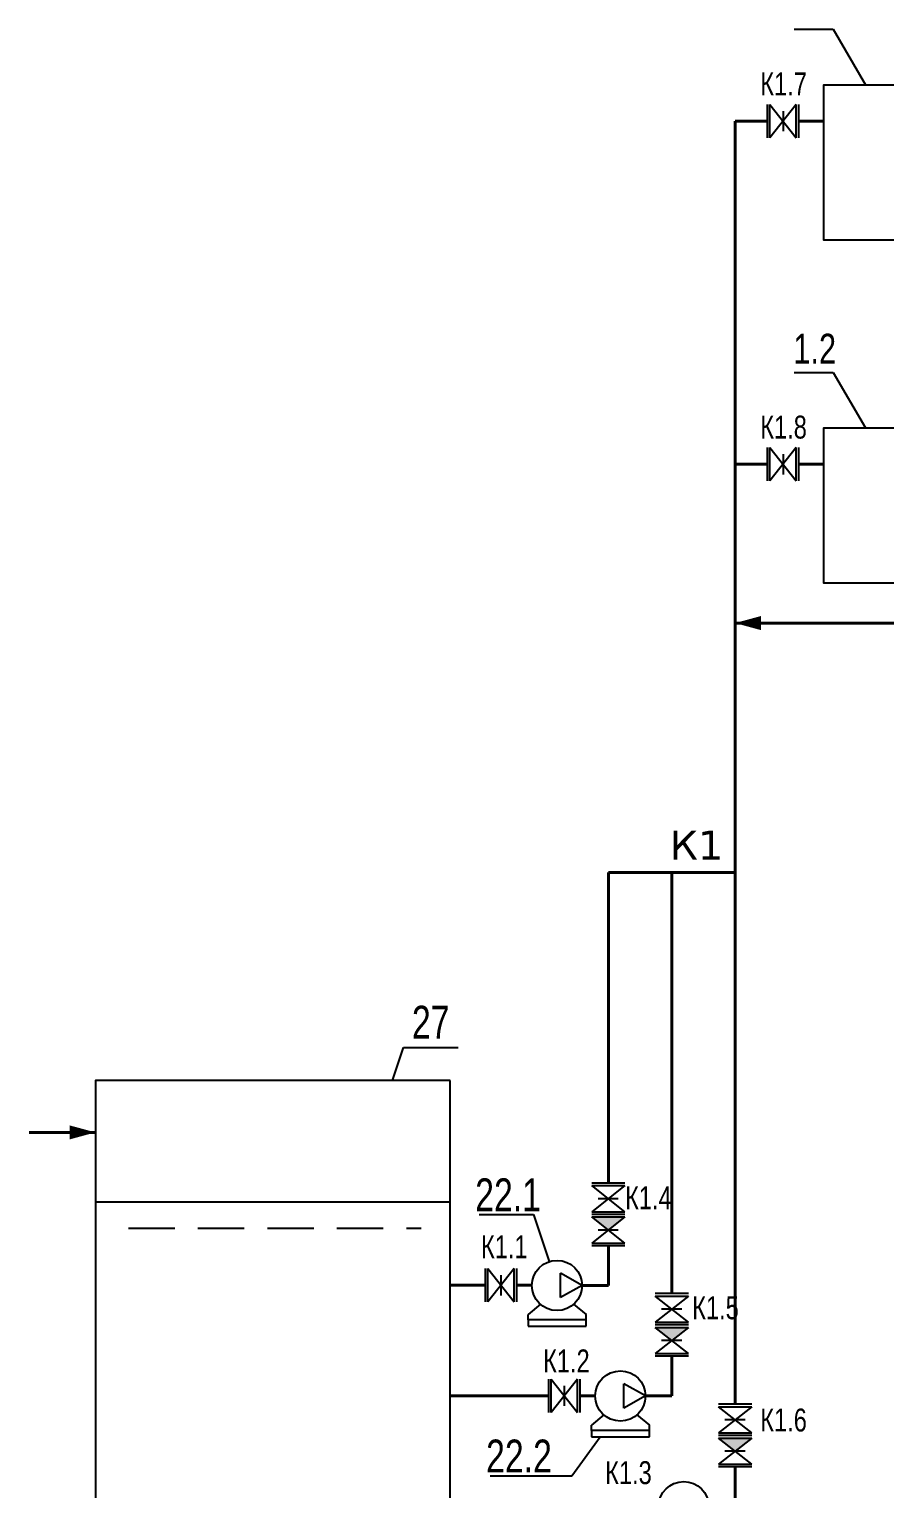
# Model space of a CAD drawing. Extents: x 151310 to 250336, y -70311 to -4848.
# Drawn here: x 222199 to 226598, y -21071 to -13562 of the extents above; entities that cross this region are included whole.
import ezdxf

# ---------------------------------------------------------------- set-up
doc = ezdxf.new("R2010")
doc.units = 0
doc.header["$LTSCALE"] = 300
doc.header["$MEASUREMENT"] = 0
doc.linetypes.add('HIDDEN2', pattern=[4.7625, 3.175, -1.5875])
doc.layers.add('1', color=7, linetype='CONTINUOUS')
doc.layers.add('Запорная арматура', color=7, linetype='CONTINUOUS', lineweight=20)
doc.layers.add('К1', color=7, linetype='CONTINUOUS', lineweight=40, true_color=0xfa3c00)
doc.layers.add('К11', color=7, linetype='CONTINUOUS', lineweight=40, true_color=0x005000)
doc.styles.add('MONARCH', font='monarch', dxfattribs={"width": 0.77})

msp = doc.modelspace()

# ---------------------------------------------------------------- hatches: boundary and pattern name
at = {"layer": '1', "ltscale": 0.4}
h = msp.add_hatch(color=256, dxfattribs=at)
h.dxf.hatch_style = 1
h.paths.add_polyline_path([(225176.8, -19739.6), (225262.4, -19672.5), (225091.1, -19672.5)])
h = msp.add_hatch(color=256, dxfattribs=at)
h.dxf.hatch_style = 1
h.paths.add_polyline_path([(225502.6, -20308.4), (225588.2, -20241.3), (225417, -20241.3)])
h = msp.add_hatch(color=256, dxfattribs=at)
h.dxf.hatch_style = 1
h.paths.add_polyline_path([(225828.4, -20877.3), (225914.1, -20810.1), (225742.8, -20810.1)])

# ---------------------------------------------------------------- linework, layer by layer
for p, q in [((226131.6, -13561.8), (226332.2, -13561.8)), ((226332.2, -13561.8), (226499.6, -13847.8)), ((226131.6, -15327.3), (226332.2, -15327.3)), ((226332.2, -15327.3), (226499.6, -15613.3)), ((224066.8, -18970.4), (224123.7, -18799.9)), ((224123.7, -18799.9), (224404, -18799.9))]:
    msp.add_line(p, q, dxfattribs=at)
at = {"layer": '1'}
for p, q in [((225994.4, -13949), (225994.4, -14120.2)), ((226007.8, -14120.2), (226007.8, -13949)), ((226007.8, -13949), (226142.1, -14120.2)), ((226142.1, -13949), (226007.8, -14120.2)), ((226142.1, -14120.2), (226142.1, -13949)), ((226155.5, -13949), (226155.5, -14120.2)), ((226075, -13983.2), (226075, -14086)), ((226075, -13983.2), (226075, -14086.5)), ((225994.4, -15714.4), (225994.4, -15885.7)), ((226007.8, -15885.7), (226007.8, -15714.4)), ((226007.8, -15714.4), (226142.1, -15885.7)), ((226142.1, -15714.4), (226007.8, -15885.7)), ((226075, -15748.7), (226075, -15851.4)), ((226075, -15748.7), (226075, -15851.9)), ((226142.1, -15885.7), (226142.1, -15714.4)), ((226155.5, -15714.4), (226155.5, -15885.7)), ((225262.4, -19497.9), (225091.1, -19497.9)), ((225091.1, -19511.3), (225262.4, -19511.3)), ((225262.4, -19511.3), (225091.1, -19645.6)), ((225262.4, -19645.6), (225091.1, -19511.3)), ((225228.1, -19578.5), (225124.9, -19578.5)), ((225228.1, -19578.5), (225125.4, -19578.5)), ((225091.1, -19645.6), (225262.4, -19645.6)), ((225262.4, -19659), (225091.1, -19659)), ((225091.1, -19672.5), (225262.4, -19672.5)), ((225262.4, -19672.5), (225091.1, -19806.7)), ((225262.4, -19806.7), (225091.1, -19672.5)), ((225228.1, -19739.6), (225124.9, -19739.6)), ((225228.1, -19739.6), (225125.4, -19739.6)), ((225091.1, -19806.7), (225262.4, -19806.7)), ((225262.4, -19820.2), (225091.1, -19820.2)), ((224544.1, -19938.4), (224544.1, -20109.7)), ((224557.5, -20109.7), (224557.5, -19938.4)), ((224557.5, -19938.4), (224691.7, -20109.7)), ((224691.7, -19938.4), (224557.5, -20109.7)), ((224624.6, -19972.6), (224624.6, -20075.4)), ((224624.6, -19972.6), (224624.6, -20075.9)), ((224691.7, -20109.7), (224691.7, -19938.4)), ((224705.2, -19938.4), (224705.2, -20109.7)), ((225588.2, -20066.8), (225417, -20066.8)), ((225417, -20080.2), (225588.2, -20080.2)), ((225588.2, -20080.2), (225417, -20214.4)), ((225588.2, -20214.4), (225417, -20080.2)), ((225554, -20147.3), (225450.7, -20147.3)), ((225554, -20147.3), (225451.2, -20147.3)), ((225417, -20214.4), (225588.2, -20214.4)), ((225588.2, -20227.9), (225417, -20227.9)), ((225417, -20241.3), (225588.2, -20241.3)), ((225588.2, -20241.3), (225417, -20375.6)), ((225588.2, -20375.6), (225417, -20241.3)), ((225554, -20308.4), (225450.7, -20308.4)), ((225554, -20308.4), (225451.2, -20308.4)), ((225417, -20375.6), (225588.2, -20375.6)), ((225588.2, -20389), (225417, -20389)), ((224869.9, -20507.2), (224869.9, -20678.5)), ((224883.3, -20678.5), (224883.3, -20507.2)), ((224883.3, -20507.2), (225017.6, -20678.5)), ((225017.6, -20507.2), (224883.3, -20678.5)), ((224950.5, -20541.5), (224950.5, -20644.2)), ((224950.5, -20541.5), (224950.5, -20644.8)), ((225017.6, -20678.5), (225017.6, -20507.2)), ((225031, -20507.2), (225031, -20678.5)), ((225914.1, -20635.6), (225742.8, -20635.6)), ((225742.8, -20649), (225914.1, -20649)), ((225914.1, -20649), (225742.8, -20783.3)), ((225914.1, -20783.3), (225742.8, -20649)), ((225879.8, -20716.2), (225776.5, -20716.2)), ((225879.8, -20716.2), (225777.1, -20716.2)), ((225742.8, -20783.3), (225914.1, -20783.3)), ((225914.1, -20796.7), (225742.8, -20796.7)), ((225742.8, -20810.1), (225914.1, -20810.1)), ((225914.1, -20810.1), (225742.8, -20944.4)), ((225914.1, -20944.4), (225742.8, -20810.1)), ((225742.8, -20944.4), (225914.1, -20944.4)), ((225879.8, -20877.3), (225776.5, -20877.3)), ((225879.8, -20877.3), (225777.1, -20877.3)), ((225914.1, -20957.8), (225742.8, -20957.8))]:
    msp.add_line(p, q, dxfattribs=at)
at = {"layer": '1', "color": 4, "ltscale": 0.4}
msp.add_line((222539.2, -19594.2), (224364.2, -19594.2), dxfattribs=at)
at = {"layer": '1', "color": 65, "ltscale": 0.4}
for p, q in [((224512.4, -19660.1), (224792.7, -19660.1)), ((224792.7, -19660.1), (224872.5, -19902.2)), ((225042, -20024.2), (224930.6, -19961.8)), ((224930.6, -20087.5), (224930.6, -19961.8)), ((225042, -20024.2), (224930.6, -20087.5)), ((224828, -20121.9), (224763.7, -20174.4)), ((224997.9, -20121.9), (225062.2, -20174.4)), ((224763.7, -20201.6), (224763.7, -20174.4)), ((225062.2, -20201.6), (225062.2, -20174.4)), ((224763.7, -20233.9), (225062.2, -20233.9)), ((225367.8, -20593), (225256.4, -20530.6)), ((225256.4, -20656.3), (225256.4, -20530.6)), ((225367.8, -20593), (225256.4, -20656.3)), ((225153.8, -20690.7), (225089.6, -20743.3)), ((225323.8, -20690.7), (225388, -20743.3)), ((225089.6, -20770.5), (225089.6, -20743.3)), ((225388, -20770.5), (225388, -20743.3)), ((224988.4, -21004), (225134.5, -20802.8)), ((225089.6, -20802.8), (225388, -20802.8)), ((224568.4, -21004), (224988.4, -21004))]:
    msp.add_line(p, q, dxfattribs=at)
at = {"layer": '1', "color": 4, "linetype": 'HIDDEN2', "ltscale": 0.25}
msp.add_line((222709.3, -19729.5), (224214.6, -19729.3), dxfattribs=at)
at = {"layer": '1', "ltscale": 0.4}
for points in [[(226939.9, -13847.8), (227053.8, -13847.8), (227053.8, -14647.2), (226284.5, -14647.2), (226284.5, -13847.8), (226864.6, -13847.8)], [(226939.9, -15613.3), (227053.8, -15613.3), (227053.8, -16412.6), (226284.5, -16412.6), (226284.5, -15613.3), (226864.6, -15613.3)]]:
    msp.add_lwpolyline(points, dxfattribs=at)
msp.add_lwpolyline([(224364.2, -18970.4), (222539.2, -18970.4), (222539.2, -21256.8), (224364.2, -21256.8)], close=True, dxfattribs=at)
at = {"layer": '1', "color": 65, "ltscale": 0.4}
for points in [[(225062.2, -20233.9), (225062.2, -20201.6), (224763.7, -20201.6), (224763.7, -20233.9)], [(225388, -20802.8), (225388, -20770.5), (225089.6, -20770.5), (225089.6, -20802.8)]]:
    msp.add_lwpolyline(points, dxfattribs=at)
for centre in [(224912.9, -20024.8), (225238.8, -20593.6), (225564.6, -21162.4)]:
    msp.add_circle(centre, 129, dxfattribs=at)
at = {"layer": 'К1', "ltscale": 0.4}
for p, q in [((225828.4, -14034.6), (225828.4, -17900.7)), ((225994.4, -14034.6), (225828.4, -14034.6)), ((226284.5, -14034.6), (226155.5, -14034.6)), ((225994.4, -15800), (225828.4, -15800)), ((226284.5, -15800), (226155.5, -15800)), ((225828.4, -17900.7), (225176.8, -17900.7)), ((225176.8, -19497.9), (225176.8, -17900.7)), ((225502.6, -20066.8), (225502.6, -17900.7)), ((225828.4, -20635.6), (225828.4, -17900.7)), ((222539.2, -19237.4), (222198.7, -19237.4)), ((225176.8, -20024.2), (225176.8, -19820.2)), ((224544.1, -20024), (224364.2, -20024)), ((224783.9, -20024), (224705.2, -20024)), ((225042, -20024.2), (225176.8, -20024.2)), ((225502.6, -20593), (225502.6, -20389)), ((224869.9, -20592.9), (224364.2, -20592.9)), ((225109.7, -20592.9), (225031, -20592.9)), ((225367.8, -20593), (225502.6, -20593)), ((225828.4, -21161.9), (225828.4, -20957.8))]:
    msp.add_line(p, q, dxfattribs=at)
at = {"layer": 'К1', "ltscale": 0.3}
msp.add_lwpolyline([(222539.2, -19237.4, 0, 72.3, 0), (222406.3, -19237.4, 45.2, 45.2, 0)], format="xyseb", dxfattribs=at)
at = {"layer": 'К11', "ltscale": 0.4}
msp.add_line((227533.1, -16617.1), (225828.4, -16617.1), dxfattribs=at)
at = {"layer": 'К11', "ltscale": 0.3}
msp.add_lwpolyline([(225828.4, -16617.1, 0, 72.3, 0), (225961.3, -16617.1, 45.2, 45.2, 0)], format="xyseb", dxfattribs=at)

# ---------------------------------------------------------------- texts
at = {"layer": '1', "ltscale": 0.4, "attachment_point": 1, "style": 'MONARCH'}
for s, width, gutter_width, insert, char_height in [('1.2', 372.584, 799.8, (226128.1, -15128.5), 153.55), ('27', 409.843, 879.7, (224166.7, -18586), 168.91)]:
    msp.add_mtext_dynamic_manual_height_columns(s, width=width, gutter_width=gutter_width, heights=[0], dxfattribs=dict(at, insert=insert, char_height=char_height))
at = {"layer": '1', "color": 65, "ltscale": 0.4, "char_height": 168.91, "attachment_point": 1, "style": 'MONARCH'}
for s, insert in [('22.1', (224492.1, -19474)), ('22.2', (224548.1, -20817.8))]:
    msp.add_mtext_dynamic_manual_height_columns(s, width=409.843, gutter_width=879.7, heights=[0], dxfattribs=dict(at, insert=insert))
at = {"layer": 'Запорная арматура', "ltscale": 0.4, "char_height": 118.04, "attachment_point": 1, "style": 'MONARCH'}
for s, insert in [('К1.7', (225957.9, -13784.4)), ('К1.8', (225957.9, -15549.9)), ('К1.4', (225262.8, -19515)), ('К1.1', (224521.8, -19766.5)), ('К1.5', (225607.9, -20080.6)), ('К1.2', (224841.2, -20354.1)), ('К1.6', (225957.9, -20658)), ('К1.3', (225160.3, -20929))]:
    msp.add_mtext_dynamic_manual_height_columns(s, width=286.336, gutter_width=44263.9, heights=[0], dxfattribs=dict(at, insert=insert))
at = {"layer": 'К1', "ltscale": 15, "insert": (225767.5, -17684.9), "char_height": 149.289, "width": 304.377, "attachment_point": 3}
msp.add_mtext('{\\fVerdana|b0|i0|c204|p34;К1}', dxfattribs=at)

doc.saveas('drawing.dxf')
